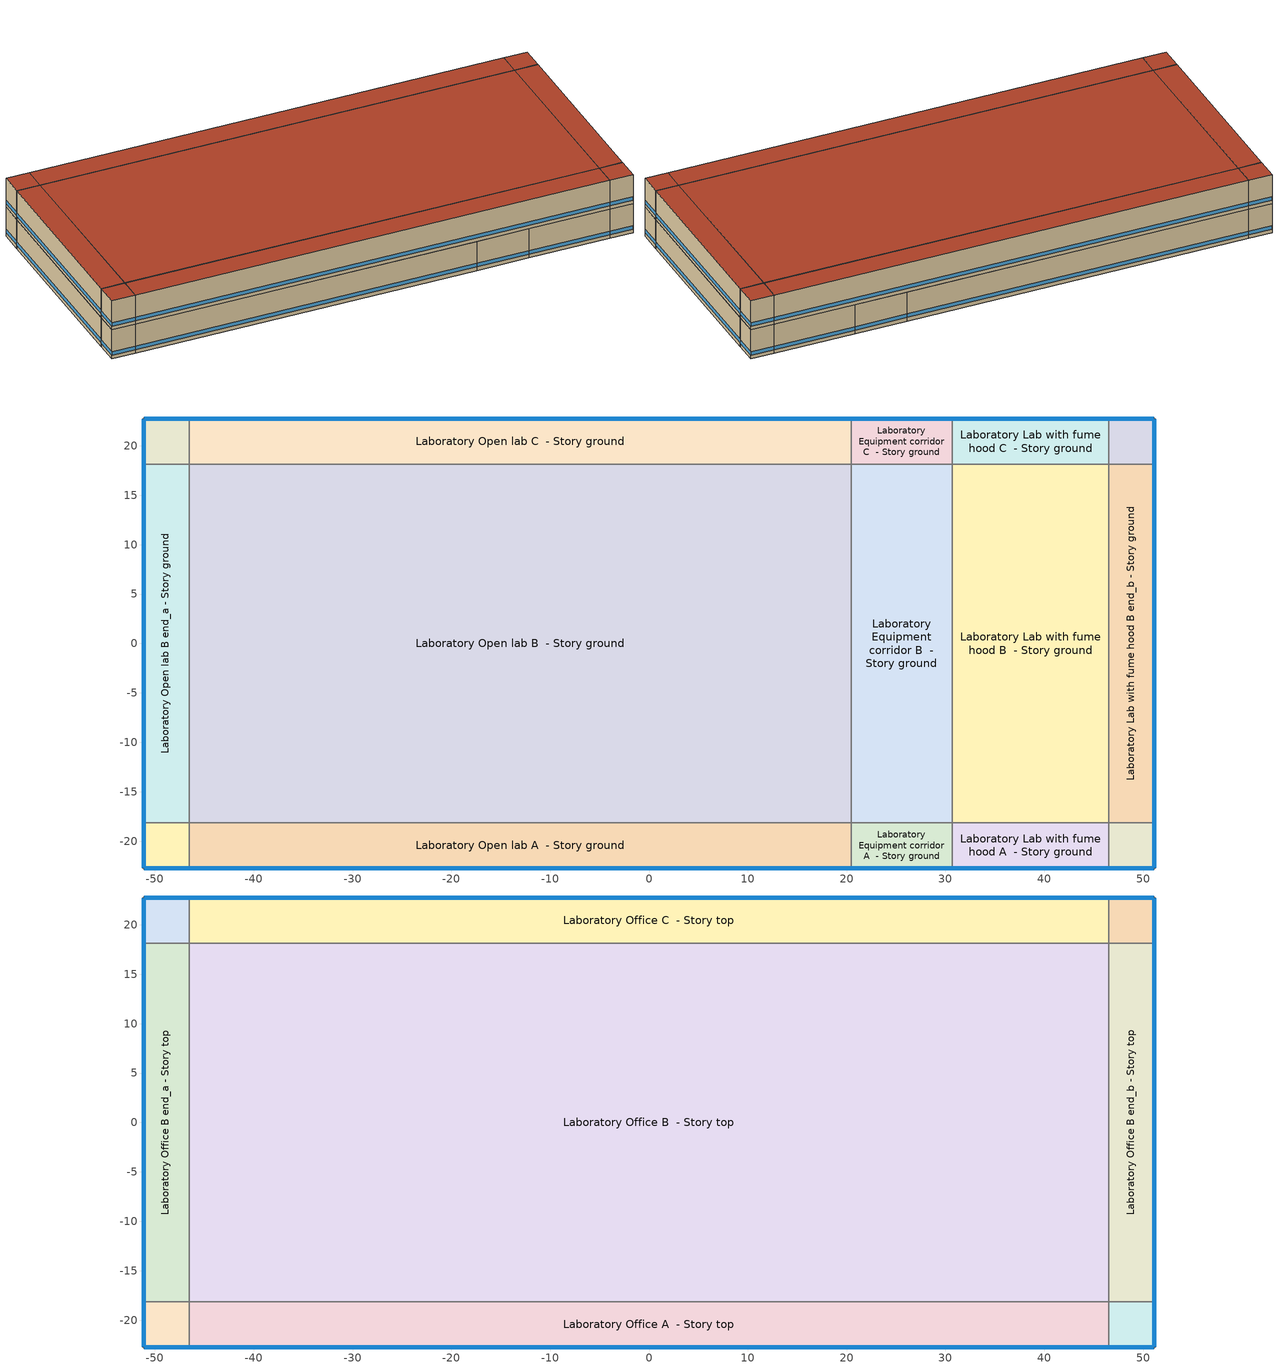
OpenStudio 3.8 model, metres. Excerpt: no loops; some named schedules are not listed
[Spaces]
Laboratory Open lab A end_a - Story ground
 floor ground (Foundation F 0.9W/m*K Perim 9.14m Area 20.9m2): -51.12,-22.72 -51.12,-18.15 -46.54,-18.15 -46.54,-22.72 z0
 wall outside: -51.12,-18.15 -51.12,-22.72 -46.54,-22.72 z0:6.1
 wall to Laboratory Open lab B end_a - Story ground: -46.54,-18.15 -51.12,-18.15 z0:6.1
 wall to Laboratory Open lab A  - Story ground: -46.54,-22.72 -46.54,-18.15 z0:6.1
 window: -51.09,-22.72 -46.57,-22.72 / -51.12,-18.17 -51.12,-22.69 z0.76:1.5
 ceiling adiabatic (Typical Interior Ceiling): -46.54,-22.72 -46.54,-18.15 -51.12,-18.15 -51.12,-22.72 z6.1
Laboratory Open lab B end_a - Story ground
 floor ground (Foundation F 0.9W/m*K Perim 36.29m Area 165.93m2): -51.12,-18.15 -51.12,18.15 -46.54,18.15 -46.54,-18.15 z0
 wall outside: -51.12,18.15 -51.12,-18.15 z0:6.1
 wall to Laboratory Open lab C end_a - Story ground: -46.54,18.15 -51.12,18.15 z0:6.1
 wall to Laboratory Open lab B  - Story ground: -46.54,-18.15 -46.54,18.15 z0:6.1
 window: -51.12,18.12 -51.12,-18.12 z0.76:1.49
 ceiling adiabatic (Typical Interior Ceiling): -46.54,-18.15 -46.54,18.15 -51.12,18.15 -51.12,-18.15 z6.1
Laboratory Open lab C end_a - Story ground
 floor ground (Foundation F 0.9W/m*K Perim 9.14m Area 20.9m2): -51.12,18.15 -51.12,22.72 -46.54,22.72 -46.54,18.15 z0
 wall outside: -46.54,22.72 -51.12,22.72 -51.12,18.15 z0:6.1
 wall to Laboratory Open lab C  - Story ground: -46.54,18.15 -46.54,22.72 z0:6.1
 window: -46.57,22.72 -51.09,22.72 / -51.12,22.69 -51.12,18.17 z0.76:1.5
 ceiling adiabatic (Typical Interior Ceiling): -46.54,18.15 -46.54,22.72 -51.12,22.72 -51.12,18.15 z6.1
Laboratory Open lab A  - Story ground
 floor ground (Foundation F 0.9W/m*K Perim 66.99m Area 306.28m2): -46.54,-22.72 -46.54,-18.15 20.45,-18.15 20.45,-22.72 z0
 wall outside: -46.54,-22.72 20.45,-22.72 z0:6.1
 wall to Laboratory Open lab B  - Story ground: 20.45,-18.15 -46.54,-18.15 z0:6.1
 wall to Laboratory Equipment corridor A  - Story ground: 20.45,-22.72 20.45,-18.15 z0:6.1
 window: -46.52,-22.72 20.42,-22.72 z0.76:1.49
 ceiling adiabatic (Typical Interior Ceiling): 20.45,-22.72 20.45,-18.15 -46.54,-18.15 -46.54,-22.72 z6.1
Laboratory Open lab B  - Story ground
 floor ground (Foundation F 0.9W/m*K Perim 0.0m Area 2431.3m2): -46.54,-18.15 -46.54,18.15 20.45,18.15 20.45,-18.15 z0
 wall to Laboratory Open lab C  - Story ground: 20.45,18.15 -46.54,18.15 z0:6.1
 wall to Laboratory Equipment corridor B  - Story ground: 20.45,-18.15 20.45,18.15 z0:6.1
 ceiling adiabatic (Typical Interior Ceiling): 20.45,-18.15 20.45,18.15 -46.54,18.15 -46.54,-18.15 z6.1
Laboratory Open lab C  - Story ground
 floor ground (Foundation F 0.9W/m*K Perim 66.99m Area 306.28m2): -46.54,18.15 -46.54,22.72 20.45,22.72 20.45,18.15 z0
 wall outside: 20.45,22.72 -46.54,22.72 z0:6.1
 wall to Laboratory Equipment corridor C  - Story ground: 20.45,18.15 20.45,22.72 z0:6.1
 window: 20.42,22.72 -46.52,22.72 z0.76:1.49
 ceiling adiabatic (Typical Interior Ceiling): 20.45,18.15 20.45,22.72 -46.54,22.72 -46.54,18.15 z6.1
Laboratory Equipment corridor A  - Story ground
 floor ground (Foundation F 0.9W/m*K Perim 10.22m Area 46.74m2): 20.45,-22.72 20.45,-18.15 30.67,-18.15 30.67,-22.72 z0
 wall outside: 20.45,-22.72 30.67,-22.72 z0:6.1
 wall to Laboratory Equipment corridor B  - Story ground: 30.67,-18.15 20.45,-18.15 z0:6.1
 wall to Laboratory Lab with fume hood A  - Story ground: 30.67,-22.72 30.67,-18.15 z0:6.1
 window: 20.47,-22.72 30.64,-22.72 z0.76:1.5
 ceiling adiabatic (Typical Interior Ceiling): 30.67,-22.72 30.67,-18.15 20.45,-18.15 20.45,-22.72 z6.1
Laboratory Equipment corridor B  - Story ground
 floor ground (Foundation F 0.9W/m*K Perim 0.0m Area 371.03m2): 20.45,-18.15 20.45,18.15 30.67,18.15 30.67,-18.15 z0
 wall to Laboratory Equipment corridor C  - Story ground: 30.67,18.15 20.45,18.15 z0:6.1
 wall to Laboratory Lab with fume hood B  - Story ground: 30.67,-18.15 30.67,18.15 z0:6.1
 ceiling adiabatic (Typical Interior Ceiling): 30.67,-18.15 30.67,18.15 20.45,18.15 20.45,-18.15 z6.1
Laboratory Equipment corridor C  - Story ground
 floor ground (Foundation F 0.9W/m*K Perim 10.22m Area 46.74m2): 20.45,18.15 20.45,22.72 30.67,22.72 30.67,18.15 z0
 wall outside: 30.67,22.72 20.45,22.72 z0:6.1
 wall to Laboratory Lab with fume hood C  - Story ground: 30.67,18.15 30.67,22.72 z0:6.1
 window: 30.64,22.72 20.47,22.72 z0.76:1.5
 ceiling adiabatic (Typical Interior Ceiling): 30.67,18.15 30.67,22.72 20.45,22.72 20.45,18.15 z6.1
Laboratory Lab with fume hood A  - Story ground
 floor ground (Foundation F 0.9W/m*K Perim 15.87m Area 72.58m2): 30.67,-22.72 30.67,-18.15 46.54,-18.15 46.54,-22.72 z0
 wall outside: 30.67,-22.72 46.54,-22.72 z0:6.1
 wall to Laboratory Lab with fume hood B  - Story ground: 46.54,-18.15 30.67,-18.15 z0:6.1
 wall to Laboratory Lab with fume hood A end_b - Story ground: 46.54,-22.72 46.54,-18.15 z0:6.1
 window: 30.7,-22.72 46.52,-22.72 z0.76:1.5
 ceiling adiabatic (Typical Interior Ceiling): 46.54,-22.72 46.54,-18.15 30.67,-18.15 30.67,-22.72 z6.1
Laboratory Lab with fume hood B  - Story ground
 floor ground (Foundation F 0.9W/m*K Perim 0.0m Area 576.14m2): 30.67,-18.15 30.67,18.15 46.54,18.15 46.54,-18.15 z0
 wall to Laboratory Lab with fume hood C  - Story ground: 46.54,18.15 30.67,18.15 z0:6.1
 wall to Laboratory Lab with fume hood B end_b - Story ground: 46.54,-18.15 46.54,18.15 z0:6.1
 ceiling adiabatic (Typical Interior Ceiling): 46.54,-18.15 46.54,18.15 30.67,18.15 30.67,-18.15 z6.1
Laboratory Lab with fume hood C  - Story ground
 floor ground (Foundation F 0.9W/m*K Perim 15.87m Area 72.58m2): 30.67,18.15 30.67,22.72 46.54,22.72 46.54,18.15 z0
 wall outside: 46.54,22.72 30.67,22.72 z0:6.1
 wall to Laboratory Lab with fume hood C end_b - Story ground: 46.54,18.15 46.54,22.72 z0:6.1
 window: 46.52,22.72 30.7,22.72 z0.76:1.5
 ceiling adiabatic (Typical Interior Ceiling): 46.54,18.15 46.54,22.72 30.67,22.72 30.67,18.15 z6.1
Laboratory Lab with fume hood A end_b - Story ground
 floor ground (Foundation F 0.9W/m*K Perim 9.14m Area 20.9m2): 46.54,-22.72 46.54,-18.15 51.12,-18.15 51.12,-22.72 z0
 wall outside: 46.54,-22.72 51.12,-22.72 51.12,-18.15 z0:6.1
 wall to Laboratory Lab with fume hood B end_b - Story ground: 51.12,-18.15 46.54,-18.15 z0:6.1
 window: 51.12,-22.69 51.12,-18.17 / 46.57,-22.72 51.09,-22.72 z0.76:1.5
 ceiling adiabatic (Typical Interior Ceiling): 51.12,-22.72 51.12,-18.15 46.54,-18.15 46.54,-22.72 z6.1
Laboratory Lab with fume hood B end_b - Story ground
 floor ground (Foundation F 0.9W/m*K Perim 36.29m Area 165.93m2): 46.54,-18.15 46.54,18.15 51.12,18.15 51.12,-18.15 z0
 wall outside: 51.12,-18.15 51.12,18.15 z0:6.1
 wall to Laboratory Lab with fume hood C end_b - Story ground: 51.12,18.15 46.54,18.15 z0:6.1
 window: 51.12,-18.12 51.12,18.12 z0.76:1.49
 ceiling adiabatic (Typical Interior Ceiling): 51.12,-18.15 51.12,18.15 46.54,18.15 46.54,-18.15 z6.1
Laboratory Lab with fume hood C end_b - Story ground
 floor ground (Foundation F 0.9W/m*K Perim 9.14m Area 20.9m2): 46.54,18.15 46.54,22.72 51.12,22.72 51.12,18.15 z0
 wall outside: 51.12,18.15 51.12,22.72 46.54,22.72 z0:6.1
 window: 51.09,22.72 46.57,22.72 / 51.12,18.17 51.12,22.69 z0.76:1.5
 ceiling adiabatic (Typical Interior Ceiling): 51.12,18.15 51.12,22.72 46.54,22.72 46.54,18.15 z6.1
Laboratory Office A end_a - Story top
 floor adiabatic (Typical Interior Floor): -51.12,-22.72 -51.12,-18.15 -46.54,-18.15 -46.54,-22.72 z6.1
 wall outside: -51.12,-18.15 -51.12,-22.72 -46.54,-22.72 z6.1:12.19
 wall to Laboratory Office B end_a - Story top: -46.54,-18.15 -51.12,-18.15 z6.1:12.19
 wall to Laboratory Office A  - Story top: -46.54,-22.72 -46.54,-18.15 z6.1:12.19
 window: -51.09,-22.72 -46.57,-22.72 / -51.12,-18.17 -51.12,-22.69 z6.86:7.6
 roof outside: -46.54,-22.72 -46.54,-18.15 -51.12,-18.15 -51.12,-22.72 z12.19
Laboratory Office B end_a - Story top
 floor adiabatic (Typical Interior Floor): -51.12,-18.15 -51.12,18.15 -46.54,18.15 -46.54,-18.15 z6.1
 wall outside: -51.12,18.15 -51.12,-18.15 z6.1:12.19
 wall to Laboratory Office C end_a - Story top: -46.54,18.15 -51.12,18.15 z6.1:12.19
 wall to Laboratory Office B  - Story top: -46.54,-18.15 -46.54,18.15 z6.1:12.19
 window: -51.12,18.12 -51.12,-18.12 z6.86:7.59
 roof outside: -46.54,-18.15 -46.54,18.15 -51.12,18.15 -51.12,-18.15 z12.19
Laboratory Office C end_a - Story top
 floor adiabatic (Typical Interior Floor): -51.12,18.15 -51.12,22.72 -46.54,22.72 -46.54,18.15 z6.1
 wall outside: -46.54,22.72 -51.12,22.72 -51.12,18.15 z6.1:12.19
 wall to Laboratory Office C  - Story top: -46.54,18.15 -46.54,22.72 z6.1:12.19
 window: -51.12,22.69 -51.12,18.17 / -46.57,22.72 -51.09,22.72 z6.86:7.6
 roof outside: -46.54,18.15 -46.54,22.72 -51.12,22.72 -51.12,18.15 z12.19
Laboratory Office A  - Story top
 floor adiabatic (Typical Interior Floor): -46.54,-22.72 -46.54,-18.15 46.54,-18.15 46.54,-22.72 z6.1
 wall outside: -46.54,-22.72 46.54,-22.72 z6.1:12.19
 wall to Laboratory Office B  - Story top: 46.54,-18.15 -46.54,-18.15 z6.1:12.19
 wall to Laboratory Office A end_b - Story top: 46.54,-22.72 46.54,-18.15 z6.1:12.19
 window: -46.52,-22.72 46.52,-22.72 z6.86:7.59
 roof outside: 46.54,-22.72 46.54,-18.15 -46.54,-18.15 -46.54,-22.72 z12.19
Laboratory Office B  - Story top
 floor adiabatic (Typical Interior Floor): -46.54,-18.15 -46.54,18.15 46.54,18.15 46.54,-18.15 z6.1
 wall to Laboratory Office C  - Story top: 46.54,18.15 -46.54,18.15 z6.1:12.19
 wall to Laboratory Office B end_b - Story top: 46.54,-18.15 46.54,18.15 z6.1:12.19
 roof outside: 46.54,-18.15 46.54,18.15 -46.54,18.15 -46.54,-18.15 z12.19
Laboratory Office C  - Story top
 floor adiabatic (Typical Interior Floor): -46.54,18.15 -46.54,22.72 46.54,22.72 46.54,18.15 z6.1
 wall outside: 46.54,22.72 -46.54,22.72 z6.1:12.19
 wall to Laboratory Office C end_b - Story top: 46.54,18.15 46.54,22.72 z6.1:12.19
 window: 46.52,22.72 -46.52,22.72 z6.86:7.59
 roof outside: 46.54,18.15 46.54,22.72 -46.54,22.72 -46.54,18.15 z12.19
Laboratory Office A end_b - Story top
 floor adiabatic (Typical Interior Floor): 46.54,-22.72 46.54,-18.15 51.12,-18.15 51.12,-22.72 z6.1
 wall outside: 46.54,-22.72 51.12,-22.72 51.12,-18.15 z6.1:12.19
 wall to Laboratory Office B end_b - Story top: 51.12,-18.15 46.54,-18.15 z6.1:12.19
 window: 51.12,-22.69 51.12,-18.17 / 46.57,-22.72 51.09,-22.72 z6.86:7.6
 roof outside: 51.12,-22.72 51.12,-18.15 46.54,-18.15 46.54,-22.72 z12.19
Laboratory Office B end_b - Story top
 floor adiabatic (Typical Interior Floor): 46.54,-18.15 46.54,18.15 51.12,18.15 51.12,-18.15 z6.1
 wall outside: 51.12,-18.15 51.12,18.15 z6.1:12.19
 wall to Laboratory Office C end_b - Story top: 51.12,18.15 46.54,18.15 z6.1:12.19
 window: 51.12,-18.12 51.12,18.12 z6.86:7.59
 roof outside: 51.12,-18.15 51.12,18.15 46.54,18.15 46.54,-18.15 z12.19
Laboratory Office C end_b - Story top
 floor adiabatic (Typical Interior Floor): 46.54,18.15 46.54,22.72 51.12,22.72 51.12,18.15 z6.1
 wall outside: 51.12,18.15 51.12,22.72 46.54,22.72 z6.1:12.19
 window: 51.12,18.17 51.12,22.69 / 51.09,22.72 46.57,22.72 z6.86:7.6
 roof outside: 51.12,18.15 51.12,22.72 46.54,22.72 46.54,18.15 z12.19
[Site]
Denver Centennial  Golden   Nr_CO_USA: Latitude {deg}=39.74; Longitude {deg}=-105.18; Time Zone {hr}=-7; Elevation {m}=1829; Terrain=City
[ClimateZones]
Climate Zone Institution Name 1=ASHRAE; Climate Zone Document Name 1=ANSI/ASHRAE Standard 169; Climate Zone Document Year 1=2006; Climate Zone Value 1=5B
[Site:WaterMainsTemperature]
Calculation Method=Correlation; Annual Average Outdoor Air Temperature {C}=10.8; Maximum Difference In Monthly Average Outdoor Air Temperatures {deltaC}=23.2
[SizingPeriod:DesignDay] Barometric Pressure {Pa}=83011; Rain Indicator=No; Snow Indicator=No; Day of Month=21; Daylight Saving Time Indicator=No; Humidity Condition Type=Wetbulb; Dry-Bulb Temperature Range Modifier Type=DefaultMultipliers
Name | Maximum Dry-Bulb Temperature {C} | Daily Dry-Bulb Temperature Range {deltaC} | Wind Speed {m/s} | Wind Direction {deg} | Month | Day Type | Wetbulb or DewPoint at Maximum Dry-Bulb {C} | Solar Model Indicator | ASHRAE Clear Sky Optical Depth for Beam Irradiance | ASHRAE Clear Sky Optical Depth for Diffuse Irradiance | Sky Clearness
Denver Intl Ap Ann Clg .4% Condns DB=>MWB 1 | 34.6 | 15.2 | 4.2 | 80 | 7 | SummerDesignDay | 15.7 | ASHRAETau | 0.424 | 2.012
Denver Intl Ap Ann Clg .4% Condns WB=>MDB 1 | 27.3 | 15.2 | 4.2 | 80 | 7 | SummerDesignDay | 18.3 | ASHRAETau | 0.424 | 2.012
Denver Intl Ap Ann Htg 99.6% Condns DB 1 | -17.4 | 0 | 3.3 | 160 | 12 | WinterDesignDay | -17.4 | ASHRAEClearSky |  |  | 0
[Building]
Building 1: Default Construction Set=ComStock 90.1-2016 - Laboratory - ASHRAE 169-2013-5B; Standards Building Type=Laboratory
[Site:GroundTemperature:FCfactorMethod]
January Ground Temperature {C}=10; February Ground Temperature {C}=2.9; March Ground Temperature {C}=1.4; April Ground Temperature {C}=0.8; May Ground Temperature {C}=-0.1; June Ground Temperature {C}=6.1; July Ground Temperature {C}=5.8; August Ground Temperature {C}=15.5; September Ground Temperature {C}=23.1; October Ground Temperature {C}=22.3; November Ground Temperature {C}=22.6; December Ground Temperature {C}=19.2
[Construction:FfactorGroundFloor] F-Factor {W/m-K}=0.899982
Name | Area {m2} | PerimeterExposed {m}
Foundation F 0.9W/m*K Perim 9.14m Area 20.9m2 | 20.9032 | 9.144
Foundation F 0.9W/m*K Perim 0.0m Area 371.03m2 | 371.033 | 0
Foundation F 0.9W/m*K Perim 36.29m Area 165.93m2 | 165.931 | 36.2929
Foundation F 0.9W/m*K Perim 15.87m Area 72.58m2 | 72.5787 | 15.8746
Foundation F 0.9W/m*K Perim 66.99m Area 306.28m2 | 306.283 | 66.9911
Foundation F 0.9W/m*K Perim 10.22m Area 46.74m2 | 46.7409 | 10.2233
Foundation F 0.9W/m*K Perim 0.0m Area 2431.3m2 | 2431.3 | 0
Foundation F 0.9W/m*K Perim 0.0m Area 576.14m2 | 576.135 | 0
[DefaultConstructionSet]
ComStock 90.1-2016 - Laboratory - ASHRAE 169-2013-5B: Default Exterior Surface Constructions=Default Surface Constructions 1; Default Interior Surface Constructions=Default Surface Constructions 2; Default Ground Contact Surface Constructions=Default Surface Constructions 3; Default Exterior SubSurface Constructions=Default Sub Surface Constructions 1; Default Interior SubSurface Constructions=Default Sub Surface Constructions 2; Interior Partition Construction=Typical Interior Partition
[DefaultSurfaceConstructions]
Name | Floor Construction | Wall Construction | Roof Ceiling Construction
Default Surface Constructions 1 | Typical Insulated Exterior Mass Floor R-17.54 | Typical Insulated Steel Framed Exterior Wall R-18.18 | Typical IEAD Roof R-31.25
Default Surface Constructions 2 | Typical Interior Floor | Typical Interior Wall | Typical Interior Ceiling
Default Surface Constructions 3 | Typical Insulated Carpeted 8in Slab Floor | Typical Insulated Basement Mass Wall
[Construction]
Typical Insulated Exterior Mass Floor R-17.54: Typical Insulation R-14.97, 4 in. Normalweight Concrete Floor, Typical Carpet Pad
Typical Insulated Steel Framed Exterior Wall R-18.18: 25mm Stucco, 5/8 in. Gypsum Board, Typical Insulation R-16.0, 5/8 in. Gypsum Board
Typical IEAD Roof R-31.25: Roof Membrane, Typical Insulation R-30.13, Metal Roof Surface
Typical Interior Floor: 100mm Normalweight concrete floor, CP02 CARPET PAD
Typical Interior Wall: G01 13mm gypsum board, G01 13mm gypsum board
Typical Interior Ceiling: CP02 CARPET PAD, 100mm Normalweight concrete floor
Typical Insulated Carpeted 8in Slab Floor: 8 in. Normalweight Concrete Floor, Typical Carpet Pad
Typical Insulated Basement Mass Wall: 8 in. Concrete Block Basement Wall
Simple Glazing U 0.68 SHGC 0.38: Simple Glazing U 0.68 SHGC 0.38
Typical Insulated Metal Door R-2.7: F08 Metal surface, Typical Insulation R-1.85
U 0.44 SHGC 0.26 Dbl Ref-B-H Clr 6mm/13mm Air: REF B CLEAR HI 6MM, AIR 13MM, CLEAR 6MM
Typical Overhead Door R-3.23: Typical Insulation R-2.38
U 0.5 SHGC 0.4 Simple Glazing Skylight: Simple Glazing U 0.5 SHGC 0.4
Typical Interior Window: Clear 3mm
Typical Interior Door; Typical Interior Partition: G05 25mm wood
InteriorFurnishings: Std Wood 6inch
[Material:NoMass] Roughness=Smooth; Thermal Absorptance=0.9; Solar Absorptance=0.7
Name | Thermal Resistance {m2-K/W} | Visible Absorptance
Typical Insulation R-14.97 | 2.63723 | 0.7
Typical Carpet Pad; CP02 CARPET PAD | 0.21648 | 0.8
Typical Insulation R-16.0 | 2.81828 | 0.7
Typical Insulation R-30.13 | 5.30668 | 0.7
Typical Insulation R-1.85 | 0.326262 | 0.7
Typical Insulation R-2.38 | 0.418404 | 0.7
[Material] Thermal Absorptance=0.9
Name | Roughness | Thickness {m} | Conductivity {W/m-K} | Density {kg/m3} | Specific Heat {J/kg-K} | Solar Absorptance | Visible Absorptance
4 in. Normalweight Concrete Floor | MediumRough | 0.1016 | 2.31 | 2322 | 832 | 0.7 | 0.7
25mm Stucco | Smooth | 0.0254 | 0.72 | 1856 | 840 | 0.7 | 0.7
5/8 in. Gypsum Board | MediumSmooth | 0.0159 | 0.16 | 800 | 1090 | 0.7 | 0.7
Roof Membrane | VeryRough | 0.0095 | 0.16 | 1121.29 | 1460 | 0.7 | 0.7
Metal Roof Surface; F08 Metal surface | Smooth | 0.0008 | 45.28 | 7824 | 500 | 0.7 | 0.7
100mm Normalweight concrete floor | MediumRough | 0.1016 | 2.31045 | 2322 | 832.557 | 0.7 | 0.7
G01 13mm gypsum board | Smooth | 0.0127 | 0.160031 | 800.001 | 1090.73 | 0.7 | 0.5
8 in. Normalweight Concrete Floor | MediumRough | 0.2032 | 2.31 | 2322 | 832 | 0.7 | 0.7
8 in. Concrete Block Basement Wall | MediumRough | 0.2032 | 1.326 | 1842 | 912 | 0.7 | 0.7
G05 25mm wood | MediumSmooth | 0.0254 | 0.15 | 608 | 1630 | 0.5 | 0.5
Std Wood 6inch | MediumSmooth | 0.15 | 0.12 | 540 | 1210 | 0.7 | 0.7
[DefaultSubSurfaceConstructions]
Name | Fixed Window Construction | Operable Window Construction | Door Construction | Glass Door Construction | Overhead Door Construction | Skylight Construction | Tubular Daylight Dome Construction | Tubular Daylight Diffuser Construction
Default Sub Surface Constructions 1 | Simple Glazing U 0.68 SHGC 0.38 | Simple Glazing U 0.68 SHGC 0.38 | Typical Insulated Metal Door R-2.7 | U 0.44 SHGC 0.26 Dbl Ref-B-H Clr 6mm/13mm Air | Typical Overhead Door R-3.23 | U 0.5 SHGC 0.4 Simple Glazing Skylight | Typical Interior Window | Typical Interior Window
Default Sub Surface Constructions 2 | Typical Interior Window | Typical Interior Window | Typical Interior Door
[WindowMaterial:SimpleGlazingSystem] Visible Transmittance=0.81
Name | U-Factor {W/m2-K} | Solar Heat Gain Coefficient
Simple Glazing U 0.68 SHGC 0.38 | 3.86122 | 0.38
Simple Glazing U 0.5 SHGC 0.4 | 2.83913 | 0.4
[WindowMaterial:Glazing] Optical Data Type=SpectralAverage; Infrared Transmittance at Normal Incidence=0; Front Side Infrared Hemispherical Emissivity=0.84; Conductivity {W/m-K}=0.9; Dirt Correction Factor for Solar and Visible Transmittance=1; Solar Diffusing=No
Name | Thickness {m} | Solar Transmittance at Normal Incidence | Front Side Solar Reflectance at Normal Incidence | Back Side Solar Reflectance at Normal Incidence | Visible Transmittance at Normal Incidence | Front Side Visible Reflectance at Normal Incidence | Back Side Visible Reflectance at Normal Incidence | Back Side Infrared Hemispherical Emissivity
REF B CLEAR HI 6MM | 0.006 | 0.24 | 0.16 | 0.32 | 0.3 | 0.16 | 0.29 | 0.6
CLEAR 6MM | 0.006 | 0.775 | 0.071 | 0.071 | 0.881 | 0.08 | 0.08 | 0.84
Clear 3mm | 0.003 | 0.837 | 0.075 | 0.075 | 0.898 | 0.081 | 0.081 | 0.84
[WindowMaterial:Gas]
AIR 13MM: Gas Type=Air; Thickness {m}=0.0127
[SpaceType] Standards Building Type=Laboratory
Name | Default Schedule Set | Design Specification Outdoor Air Object | Standards Space Type
Laboratory Equipment corridor - ComStock 90.1-2016 | Laboratory Equipment corridor Schedule Set | Laboratory Equipment corridor Ventilation | Equipment corridor
Laboratory Lab with fume hood - ComStock 90.1-2016 | Laboratory Lab with fume hood Schedule Set | Laboratory Lab with fume hood Ventilation | Lab with fume hood
Laboratory Open lab - ComStock 90.1-2016 | Laboratory Open lab Schedule Set | Laboratory Open lab Ventilation | Open lab
Laboratory Office - ComStock 90.1-2016 | Laboratory Office Schedule Set | Laboratory Office Ventilation | Office
[BuildingStory] Nominal Floor to Floor Height {m}=6.096
Name | Nominal Z Coordinate {m}
Story ground | 0
Story top | 6.096
[Space]
Name | Space Type | Building Story | Thermal Zone
Laboratory Open lab A end_a - Story ground | Laboratory Open lab - ComStock 90.1-2016 | Story ground | Zone Laboratory Open lab A end_a - Story ground
Laboratory Open lab B end_a - Story ground | Laboratory Open lab - ComStock 90.1-2016 | Story ground | Zone Laboratory Open lab B end_a - Story ground
Laboratory Open lab C end_a - Story ground | Laboratory Open lab - ComStock 90.1-2016 | Story ground | Zone Laboratory Open lab C end_a - Story ground
Laboratory Open lab A  - Story ground | Laboratory Open lab - ComStock 90.1-2016 | Story ground | Zone Laboratory Open lab A  - Story ground
Laboratory Open lab B  - Story ground | Laboratory Open lab - ComStock 90.1-2016 | Story ground | Zone Laboratory Open lab B  - Story ground
Laboratory Open lab C  - Story ground | Laboratory Open lab - ComStock 90.1-2016 | Story ground | Zone Laboratory Open lab C  - Story ground
Laboratory Equipment corridor A  - Story ground | Laboratory Equipment corridor - ComStock 90.1-2016 | Story ground | Zone Laboratory Equipment corridor A  - Story ground
Laboratory Equipment corridor B  - Story ground | Laboratory Equipment corridor - ComStock 90.1-2016 | Story ground | Zone Laboratory Equipment corridor B  - Story ground
Laboratory Equipment corridor C  - Story ground | Laboratory Equipment corridor - ComStock 90.1-2016 | Story ground | Zone Laboratory Equipment corridor C  - Story ground
Laboratory Lab with fume hood A  - Story ground | Laboratory Lab with fume hood - ComStock 90.1-2016 | Story ground | Zone Laboratory Lab with fume hood A  - Story ground
Laboratory Lab with fume hood B  - Story ground | Laboratory Lab with fume hood - ComStock 90.1-2016 | Story ground | Zone Laboratory Lab with fume hood B  - Story ground
Laboratory Lab with fume hood C  - Story ground | Laboratory Lab with fume hood - ComStock 90.1-2016 | Story ground | Zone Laboratory Lab with fume hood C  - Story ground
Laboratory Lab with fume hood A end_b - Story ground | Laboratory Lab with fume hood - ComStock 90.1-2016 | Story ground | Zone Laboratory Lab with fume hood A end_b - Story ground
Laboratory Lab with fume hood B end_b - Story ground | Laboratory Lab with fume hood - ComStock 90.1-2016 | Story ground | Zone Laboratory Lab with fume hood B end_b - Story ground
Laboratory Lab with fume hood C end_b - Story ground | Laboratory Lab with fume hood - ComStock 90.1-2016 | Story ground | Zone Laboratory Lab with fume hood C end_b - Story ground
Laboratory Office A end_a - Story top | Laboratory Office - ComStock 90.1-2016 | Story top | Zone Laboratory Office A end_a - Story top
Laboratory Office B end_a - Story top | Laboratory Office - ComStock 90.1-2016 | Story top | Zone Laboratory Office B end_a - Story top
Laboratory Office C end_a - Story top | Laboratory Office - ComStock 90.1-2016 | Story top | Zone Laboratory Office C end_a - Story top
Laboratory Office A  - Story top | Laboratory Office - ComStock 90.1-2016 | Story top | Zone Laboratory Office A  - Story top
Laboratory Office B  - Story top | Laboratory Office - ComStock 90.1-2016 | Story top | Zone Laboratory Office B  - Story top
Laboratory Office C  - Story top | Laboratory Office - ComStock 90.1-2016 | Story top | Zone Laboratory Office C  - Story top
Laboratory Office A end_b - Story top | Laboratory Office - ComStock 90.1-2016 | Story top | Zone Laboratory Office A end_b - Story top
Laboratory Office B end_b - Story top | Laboratory Office - ComStock 90.1-2016 | Story top | Zone Laboratory Office B end_b - Story top
Laboratory Office C end_b - Story top | Laboratory Office - ComStock 90.1-2016 | Story top | Zone Laboratory Office C end_b - Story top
[ThermalZone] Multiplier=1; Use Ideal Air Loads=No
Name | Thermostat
Zone Laboratory Open lab A end_a - Story ground | Laboratory Open lab - ComStock 90.1-2016 Thermostat 1
Zone Laboratory Open lab B end_a - Story ground | Laboratory Open lab - ComStock 90.1-2016 Thermostat 3
Zone Laboratory Open lab C end_a - Story ground | Laboratory Open lab - ComStock 90.1-2016 Thermostat 5
Zone Laboratory Open lab A  - Story ground | Laboratory Open lab - ComStock 90.1-2016 Thermostat
Zone Laboratory Open lab B  - Story ground | Laboratory Open lab - ComStock 90.1-2016 Thermostat 2
Zone Laboratory Open lab C  - Story ground | Laboratory Open lab - ComStock 90.1-2016 Thermostat 4
Zone Laboratory Equipment corridor A  - Story ground | Laboratory Equipment corridor - ComStock 90.1-2016 Thermostat
Zone Laboratory Equipment corridor B  - Story ground | Laboratory Equipment corridor - ComStock 90.1-2016 Thermostat 1
Zone Laboratory Equipment corridor C  - Story ground | Laboratory Equipment corridor - ComStock 90.1-2016 Thermostat 2
Zone Laboratory Lab with fume hood A  - Story ground | Laboratory Lab with fume hood - ComStock 90.1-2016 Thermostat
Zone Laboratory Lab with fume hood B  - Story ground | Laboratory Lab with fume hood - ComStock 90.1-2016 Thermostat 2
Zone Laboratory Lab with fume hood C  - Story ground | Laboratory Lab with fume hood - ComStock 90.1-2016 Thermostat 4
Zone Laboratory Lab with fume hood A end_b - Story ground | Laboratory Lab with fume hood - ComStock 90.1-2016 Thermostat 1
Zone Laboratory Lab with fume hood B end_b - Story ground | Laboratory Lab with fume hood - ComStock 90.1-2016 Thermostat 3
Zone Laboratory Lab with fume hood C end_b - Story ground | Laboratory Lab with fume hood - ComStock 90.1-2016 Thermostat 5
Zone Laboratory Office A end_a - Story top | Laboratory Office - ComStock 90.1-2016 Thermostat 1
Zone Laboratory Office B end_a - Story top | Laboratory Office - ComStock 90.1-2016 Thermostat 4
Zone Laboratory Office C end_a - Story top | Laboratory Office - ComStock 90.1-2016 Thermostat 7
Zone Laboratory Office A  - Story top | Laboratory Office - ComStock 90.1-2016 Thermostat
Zone Laboratory Office B  - Story top | Laboratory Office - ComStock 90.1-2016 Thermostat 3
Zone Laboratory Office C  - Story top | Laboratory Office - ComStock 90.1-2016 Thermostat 6
Zone Laboratory Office A end_b - Story top | Laboratory Office - ComStock 90.1-2016 Thermostat 2
Zone Laboratory Office B end_b - Story top | Laboratory Office - ComStock 90.1-2016 Thermostat 5
Zone Laboratory Office C end_b - Story top | Laboratory Office - ComStock 90.1-2016 Thermostat 8
[Lights:Definition] Design Level Calculation Method=Watts/Area; Fraction Radiant=0.38; Fraction Visible=0.2; Return Air Fraction=0
Name | Watts per Space Floor Area {W/m2}
Laboratory Equipment corridor Lights Definition | 7.10418
Laboratory Lab with fume hood Lights Definition; Laboratory Open lab Lights Definition | 15.6077
Laboratory Office Lights Definition | 8.71877
[Lights] Fraction Replaceable=1
Name | Lights Definition | Space or SpaceType
Laboratory Equipment corridor Lights | Laboratory Equipment corridor Lights Definition | Laboratory Equipment corridor - ComStock 90.1-2016
Laboratory Lab with fume hood Lights | Laboratory Lab with fume hood Lights Definition | Laboratory Lab with fume hood - ComStock 90.1-2016
Laboratory Office Lights | Laboratory Office Lights Definition | Laboratory Office - ComStock 90.1-2016
Laboratory Open lab Lights | Laboratory Open lab Lights Definition | Laboratory Open lab - ComStock 90.1-2016
[ElectricEquipment:Definition]
Name | Design Level Calculation Method | Watts per Space Floor Area {W/m2} | Fraction Latent | Fraction Radiant | Fraction Lost | Design Level {W}
Laboratory Equipment corridor Elec Equip Definition | Watts/Area | 161.459 | 0 | 0.5 | 0
Laboratory Lab with fume hood Elec Equip Definition; Laboratory Open lab Elec Equip Definition | Watts/Area | 43.0556 | 0 | 0.5 | 0
Laboratory Office Elec Equip Definition | Watts/Area | 10.3334 | 0 | 0.5 | 0
Elevator Lift Motor | EquipmentLevel |  | 0 | 0 | 1 | 16055
Elevator Fan | EquipmentLevel |  |  | 0.5 |  | 30.9576
Elevator Lights | EquipmentLevel |  |  | 0.5 |  | 32.3486
[ElectricEquipment]
Name | Electric Equipment Definition | Space or SpaceType | Schedule | Multiplier
Laboratory Equipment corridor Elec Equip | Laboratory Equipment corridor Elec Equip Definition | Laboratory Equipment corridor - ComStock 90.1-2016
Laboratory Lab with fume hood Elec Equip | Laboratory Lab with fume hood Elec Equip Definition | Laboratory Lab with fume hood - ComStock 90.1-2016
Laboratory Office Elec Equip | Laboratory Office Elec Equip Definition | Laboratory Office - ComStock 90.1-2016
Laboratory Open lab Elec Equip | Laboratory Open lab Elec Equip Definition | Laboratory Open lab - ComStock 90.1-2016
3 Elevator Lift Motors | Elevator Lift Motor | Laboratory Open lab B  - Story ground | Elevator Schedule 1 | 3
3 Elevator Fans | Elevator Fan | Laboratory Open lab B  - Story ground | Elevator Schedule 3 | 3
3 Elevator Lights | Elevator Lights | Laboratory Open lab B  - Story ground | Elevator Schedule 2 | 3
[DesignSpecification:OutdoorAir] Outdoor Air Method=Sum
Name | Outdoor Air Flow per Person {m3/s-person} | Outdoor Air Flow per Floor Area {m3/s-m2} | Outdoor Air Flow Air Changes per Hour {1/hr}
Laboratory Equipment corridor Ventilation; Laboratory Open lab Ventilation | 0.00471947 | 0.00508 | 6
Laboratory Lab with fume hood Ventilation | 0.00471947 | 0.0009144 | 15
Laboratory Office Ventilation | 0.00235974 | 0.0003048
[DefaultScheduleSet]
Name | Number of People Schedule | People Activity Level Schedule | Lighting Schedule | Electric Equipment Schedule | Infiltration Schedule
Laboratory Equipment corridor Schedule Set | Lab_OCC_SCH | Lab_OCC_Activity | Lab_LIGHT_CORRIDOR_SCH | Lab_EQUIP_SCH | Lab_INFIL_SCH_PNNL
Laboratory Lab with fume hood Schedule Set; Laboratory Open lab Schedule Set | Lab_OCC_SCH | Lab_OCC_Activity | Lab_LIGHT_SCH | Lab_EQUIP_SCH | Lab_INFIL_SCH_PNNL
Laboratory Office Schedule Set | OfficeMedium BLDG_OCC_SCH | OfficeMedium ACTIVITY_SCH | OfficeMedium BLDG_LIGHT_SCH_2004 | OfficeMedium BLDG_EQUIP_SCH_2004 | OfficeMedium INFIL_SCH_PNNL
[People:Definition] Number of People Calculation Method=People/Area; Fraction Radiant=0.3
Name | People per Space Floor Area {person/m2}
Laboratory Lab with fume hood People Definition; Laboratory Open lab People Definition | 0.0538196
Laboratory Office People Definition | 0.0565105
[People] Work Efficiency Schedule=Work Efficiency Schedule; Clothing Insulation Schedule=Clothing Schedule; Air Velocity Schedule=Air Velocity Schedule; Multiplier=1
Name | People Definition | Space or SpaceType
Laboratory Lab with fume hood People | Laboratory Lab with fume hood People Definition | Laboratory Lab with fume hood - ComStock 90.1-2016
Laboratory Office People | Laboratory Office People Definition | Laboratory Office - ComStock 90.1-2016
Laboratory Open lab People | Laboratory Open lab People Definition | Laboratory Open lab - ComStock 90.1-2016
[SpaceInfiltration:DesignFlowRate] Schedule=Always On Discrete; Design Flow Rate Calculation Method=Flow/ExteriorArea; Constant Term Coefficient=0; Temperature Term Coefficient=0; Velocity Term Coefficient=0.224; Velocity Squared Term Coefficient=0
Name | Space or SpaceType | Flow per Exterior Surface Area {m3/s-m2}
Laboratory Equipment corridor A  - Story ground Infiltration | Laboratory Equipment corridor A  - Story ground | 0.000569573
Laboratory Equipment corridor C  - Story ground Infiltration | Laboratory Equipment corridor C  - Story ground | 0.000569573
Laboratory Lab with fume hood A  - Story ground Infiltration | Laboratory Lab with fume hood A  - Story ground | 0.000569573
Laboratory Lab with fume hood A end_b - Story ground Infiltration | Laboratory Lab with fume hood A end_b - Story ground | 0.000569573
Laboratory Lab with fume hood B end_b - Story ground Infiltration | Laboratory Lab with fume hood B end_b - Story ground | 0.000569573
Laboratory Lab with fume hood C  - Story ground Infiltration | Laboratory Lab with fume hood C  - Story ground | 0.000569573
Laboratory Lab with fume hood C end_b - Story ground Infiltration | Laboratory Lab with fume hood C end_b - Story ground | 0.000569573
Laboratory Office A  - Story top Infiltration | Laboratory Office A  - Story top | 0.000325471
Laboratory Office A end_a - Story top Infiltration | Laboratory Office A end_a - Story top | 0.000414235
Laboratory Office A end_b - Story top Infiltration | Laboratory Office A end_b - Story top | 0.000414235
Laboratory Office B end_a - Story top Infiltration | Laboratory Office B end_a - Story top | 0.000325471
Laboratory Office B end_b - Story top Infiltration | Laboratory Office B end_b - Story top | 0.000325471
Laboratory Office C  - Story top Infiltration | Laboratory Office C  - Story top | 0.000325471
Laboratory Office C end_a - Story top Infiltration | Laboratory Office C end_a - Story top | 0.000414235
Laboratory Office C end_b - Story top Infiltration | Laboratory Office C end_b - Story top | 0.000414235
Laboratory Open lab A  - Story ground Infiltration | Laboratory Open lab A  - Story ground | 0.000569573
Laboratory Open lab A end_a - Story ground Infiltration | Laboratory Open lab A end_a - Story ground | 0.000569573
Laboratory Open lab B end_a - Story ground Infiltration | Laboratory Open lab B end_a - Story ground | 0.000569573
Laboratory Open lab C  - Story ground Infiltration | Laboratory Open lab C  - Story ground | 0.000569573
Laboratory Open lab C end_a - Story ground Infiltration | Laboratory Open lab C end_a - Story ground | 0.000569573
[Exterior:Lights:Definition]
Name | Design Level {W}
Parking Areas and Drives Def (W/ft^2) | 0.06
Building Facades Def (W/ft^2) | 0.1
Main Entries Def (W/ft); Other Doors Def (W/ft) | 20
[Exterior:Lights] Control Option=AstronomicalClock
Name | Exterior Lights Definition | Schedule | Multiplier
Parking Areas and Drives | Parking Areas and Drives Def (W/ft^2) | Schedule Ruleset 2 | 40500
Building Facades | Building Facades Def (W/ft^2) | Schedule Ruleset 1 | 19379.3
Main Entries | Main Entries Def (W/ft) | Schedule Ruleset 2 | 80
Other Doors | Other Doors Def (W/ft) | Schedule Ruleset 2 | 49
[ThermostatSetpoint:DualSetpoint]
Name | Heating Setpoint Temperature Schedule | Cooling Setpoint Temperature Schedule
Laboratory Equipment corridor - ComStock 90.1-2016 Thermostat; Laboratory Equipment corridor - ComStock 90.1-2016 Thermostat 1; Laboratory Equipment corridor - ComStock 90.1-2016 Thermostat 2; Laboratory Lab with fume hood - ComStock 90.1-2016 Thermostat; Laboratory Lab with fume hood - ComStock 90.1-2016 Thermostat 1; Laboratory Lab with fume hood - ComStock 90.1-2016 Thermostat 2; Laboratory Lab with fume hood - ComStock 90.1-2016 Thermostat 3; Laboratory Lab with fume hood - ComStock 90.1-2016 Thermostat 4; Laboratory Lab with fume hood - ComStock 90.1-2016 Thermostat 5; Laboratory Open lab - ComStock 90.1-2016 Thermostat; Laboratory Open lab - ComStock 90.1-2016 Thermostat 1; Laboratory Open lab - ComStock 90.1-2016 Thermostat 2; Laboratory Open lab - ComStock 90.1-2016 Thermostat 3; Laboratory Open lab - ComStock 90.1-2016 Thermostat 4; Laboratory Open lab - ComStock 90.1-2016 Thermostat 5 | Lab_HTGSETP_SCH | Lab_CLGSETP_SCH
Laboratory Office - ComStock 90.1-2016 Thermostat; Laboratory Office - ComStock 90.1-2016 Thermostat 1; Laboratory Office - ComStock 90.1-2016 Thermostat 2; Laboratory Office - ComStock 90.1-2016 Thermostat 3; Laboratory Office - ComStock 90.1-2016 Thermostat 4; Laboratory Office - ComStock 90.1-2016 Thermostat 5; Laboratory Office - ComStock 90.1-2016 Thermostat 6; Laboratory Office - ComStock 90.1-2016 Thermostat 7; Laboratory Office - ComStock 90.1-2016 Thermostat 8 | OfficeMedium HTGSETP_SCH_PACU_VAV_bot | OfficeMedium CLGSETP_SCH_NO_SETBACK
[InternalMass:Definition]
Internal Mass Definition 1: Construction=InteriorFurnishings; Design Level Calculation Method=SurfaceArea/Area; Surface Area per Space Floor Area=2
[InternalMass] Internal Mass Definition=Internal Mass Definition 1; Multiplier=1
Name | Space or SpaceType
Laboratory Open lab A end_a - Story ground Mass | Laboratory Open lab A end_a - Story ground
Laboratory Office B end_b - Story top Mass | Laboratory Office B end_b - Story top
Laboratory Equipment corridor B  - Story ground Mass | Laboratory Equipment corridor B  - Story ground
Laboratory Office A  - Story top Mass | Laboratory Office A  - Story top
Laboratory Office A end_a - Story top Mass | Laboratory Office A end_a - Story top
Laboratory Office B  - Story top Mass | Laboratory Office B  - Story top
Laboratory Lab with fume hood B end_b - Story ground Mass | Laboratory Lab with fume hood B end_b - Story ground
Laboratory Lab with fume hood A end_b - Story ground Mass | Laboratory Lab with fume hood A end_b - Story ground
Laboratory Office A end_b - Story top Mass | Laboratory Office A end_b - Story top
Laboratory Office C  - Story top Mass | Laboratory Office C  - Story top
Laboratory Lab with fume hood A  - Story ground Mass | Laboratory Lab with fume hood A  - Story ground
Laboratory Lab with fume hood C  - Story ground Mass | Laboratory Lab with fume hood C  - Story ground
Laboratory Open lab C  - Story ground Mass | Laboratory Open lab C  - Story ground
Laboratory Equipment corridor A  - Story ground Mass | Laboratory Equipment corridor A  - Story ground
Laboratory Open lab B end_a - Story ground Mass | Laboratory Open lab B end_a - Story ground
Laboratory Equipment corridor C  - Story ground Mass | Laboratory Equipment corridor C  - Story ground
Laboratory Office C end_b - Story top Mass | Laboratory Office C end_b - Story top
Laboratory Open lab B  - Story ground Mass | Laboratory Open lab B  - Story ground
Laboratory Open lab A  - Story ground Mass | Laboratory Open lab A  - Story ground
Laboratory Office B end_a - Story top Mass | Laboratory Office B end_a - Story top
Laboratory Lab with fume hood B  - Story ground Mass | Laboratory Lab with fume hood B  - Story ground
Laboratory Open lab C end_a - Story ground Mass | Laboratory Open lab C end_a - Story ground
Laboratory Office C end_a - Story top Mass | Laboratory Office C end_a - Story top
Laboratory Lab with fume hood C end_b - Story ground Mass | Laboratory Lab with fume hood C end_b - Story ground
[Schedule:Constant]
Always On Discrete: Value=1
[Schedule:Ruleset]
Name | Default Day Schedule | Summer Design Day Schedule | Winter Design Day Schedule
Lab_OCC_SCH | Lab_OCC_SCH Default | Lab_OCC_SCH Summer Design Day | Lab_OCC_SCH Winter Design Day
Lab_OCC_Activity | Lab_OCC_Activity Default | Lab_OCC_Activity Summer Design Day | Lab_OCC_Activity Winter Design Day
Lab_LIGHT_CORRIDOR_SCH | Lab_LIGHT_CORRIDOR_SCH Default | Lab_LIGHT_CORRIDOR_SCH Summer Design Day | Lab_LIGHT_CORRIDOR_SCH Winter Design Day
Lab_EQUIP_SCH | Lab_EQUIP_SCH Default | Lab_EQUIP_SCH Summer Design Day | Lab_EQUIP_SCH Winter Design Day
Lab_INFIL_SCH_PNNL | Lab_INFIL_SCH_PNNL Default | Lab_INFIL_SCH_PNNL Summer Design Day | Lab_INFIL_SCH_PNNL Winter Design Day
Clothing Schedule | Clothing Schedule Default Winter Clothes
Air Velocity Schedule | Air Velocity Schedule Default
Work Efficiency Schedule | Work Efficiency Schedule Default
Lab_LIGHT_SCH | Lab_LIGHT_SCH Default | Lab_LIGHT_SCH Summer Design Day | Lab_LIGHT_SCH Winter Design Day
OfficeMedium BLDG_OCC_SCH | OfficeMedium BLDG_OCC_SCH Default | OfficeMedium BLDG_OCC_SCH Summer Design Day | OfficeMedium BLDG_OCC_SCH Winter Design Day
OfficeMedium ACTIVITY_SCH | OfficeMedium ACTIVITY_SCH Default | OfficeMedium ACTIVITY_SCH Summer Design Day | OfficeMedium ACTIVITY_SCH Winter Design Day
OfficeMedium BLDG_LIGHT_SCH_2004 | Schedule Day 17 | OfficeMedium BLDG_LIGHT_SCH_2004 Summer Design Day | OfficeMedium BLDG_LIGHT_SCH_2004 Winter Design Day
OfficeMedium BLDG_EQUIP_SCH_2004 | Schedule Day 20 | OfficeMedium BLDG_EQUIP_SCH_2004 Summer Design Day | OfficeMedium BLDG_EQUIP_SCH_2004 Winter Design Day
OfficeMedium INFIL_SCH_PNNL | OfficeMedium INFIL_SCH_PNNL Default | OfficeMedium INFIL_SCH_PNNL Summer Design Day | OfficeMedium INFIL_SCH_PNNL Winter Design Day
Elevator Schedule 1 | 24 space(s) Occ Sch Default 1 | 24 space(s) Occ Sch Summer Design Day 1 | 24 space(s) Occ Sch Winter Design Day 1
Elevator Schedule 2 | 24 space(s) Occ Sch Default 2 | 24 space(s) Occ Sch Summer Design Day 2 | 24 space(s) Occ Sch Winter Design Day 2
Elevator Schedule 3 | 24 space(s) Occ Sch Default 3 | 24 space(s) Occ Sch Summer Design Day 3 | 24 space(s) Occ Sch Winter Design Day 3
Schedule Ruleset 1 | Schedule Day 33
Schedule Ruleset 2 | Schedule Day 34
Lab_HTGSETP_SCH | Lab_HTGSETP_SCH Default |  | Lab_HTGSETP_SCH Winter Design Day
Lab_CLGSETP_SCH | Lab_CLGSETP_SCH Default | Lab_CLGSETP_SCH Summer Design Day
OfficeMedium HTGSETP_SCH_PACU_VAV_bot | OfficeMedium HTGSETP_SCH_PACU_VAV_bot Default | OfficeMedium HTGSETP_SCH_PACU_VAV_bot Summer Design Day | OfficeMedium HTGSETP_SCH_PACU_VAV_bot Winter Design Day
OfficeMedium CLGSETP_SCH_NO_SETBACK | OfficeMedium CLGSETP_SCH_NO_SETBACK Default | OfficeMedium CLGSETP_SCH_NO_SETBACK Summer Design Day | OfficeMedium CLGSETP_SCH_NO_SETBACK Winter Design Day
[Schedule:Day]
Lab_OCC_SCH Default: No, 6, 0, 0.05, 8, 0, 0.1, 12, 0, 0.3, 17, 0, 0.1, 24, 0, 0.05
Lab_OCC_SCH Summer Design Day; Lab_LIGHT_CORRIDOR_SCH Default; Lab_LIGHT_CORRIDOR_SCH Winter Design Day; Lab_LIGHT_CORRIDOR_SCH Summer Design Day; Lab_EQUIP_SCH Summer Design Day; Lab_INFIL_SCH_PNNL Default; Lab_LIGHT_SCH Summer Design Day; OfficeMedium BLDG_LIGHT_SCH_2004 Summer Design Day; OfficeMedium BLDG_EQUIP_SCH_2004 Summer Design Day; OfficeMedium INFIL_SCH_PNNL Default: No, 24, 0, 1
Lab_OCC_SCH Winter Design Day; Lab_EQUIP_SCH Winter Design Day; Lab_LIGHT_SCH Winter Design Day; OfficeMedium BLDG_OCC_SCH Winter Design Day; OfficeMedium BLDG_LIGHT_SCH_2004 Winter Design Day; OfficeMedium BLDG_EQUIP_SCH_2004 Winter Design Day: No, 24, 0, 0
Lab_OCC_Activity Default; Lab_OCC_Activity Winter Design Day; Lab_OCC_Activity Summer Design Day: No, 24, 0, 167
Lab_EQUIP_SCH Default: No, 5, 0, 0.2, 7, 0, 0.3, 11, 0, 0.4, 16, 0, 0.3, 24, 0, 0.2
Lab_INFIL_SCH_PNNL Summer Design Day; OfficeMedium INFIL_SCH_PNNL Summer Design Day: No, 6, 0, 1, 22, 0, 0.25, 24, 0, 1
Lab_INFIL_SCH_PNNL Winter Design Day; OfficeMedium INFIL_SCH_PNNL Winter Design Day: No, 6, 0, 1, 18, 0, 0.25, 24, 0, 1
Clothing Schedule Default Winter Clothes; 24 space(s) Occ Sch Summer Design Day 1; 24 space(s) Occ Sch Winter Design Day 1; 24 space(s) Occ Sch Summer Design Day 2; 24 space(s) Occ Sch Winter Design Day 2; 24 space(s) Occ Sch Summer Design Day 3; 24 space(s) Occ Sch Winter Design Day 3: 24, 0, 1
Air Velocity Schedule Default: 24, 0, 0.2
Work Efficiency Schedule Default; Schedule Day 17; Schedule Day 20: 24, 0, 0
Lab_LIGHT_SCH Default: No, 7, 0, 0.1, 11, 0, 0.4, 16, 0, 0.2, 24, 0, 0.1
OfficeMedium BLDG_OCC_SCH Default: No, 6, 0, 0, 18, 0, 0.05, 24, 0, 0
OfficeMedium BLDG_OCC_SCH Summer Design Day: No, 6, 0, 0, 22, 0, 1, 24, 0, 0.05
OfficeMedium ACTIVITY_SCH Default; OfficeMedium ACTIVITY_SCH Winter Design Day; OfficeMedium ACTIVITY_SCH Summer Design Day: No, 24, 0, 120
24 space(s) Occ Sch Default 1: 5, 0, 0, 6, 0, 0.0165833, 7, 0, 0.0215583, 8, 0, 0.156713, 9, 0, 0, 10, 0, 0.044775, 11, 0, 0, 12, 0, 0.0074625, 13, 0, 0.0522375, 16, 0, 0, 17, 0, 0.135154, 18, 0, 0.0431167, 20, 0, 0, 21, 0, 0.004975, 22, 0, 0.00580417, 24, 0, 0
Schedule Day 27: 5, 0, 0, 6, 0, 0.0107792, 7, 0, 0, 8, 0, 0.0199, 11, 0, 0, 12, 0, 0.0199, 16, 0, 0, 17, 0, 0.004975, 18, 0, 0.00580417, 24, 0, 0
Schedule Day 28: 5, 0, 0, 6, 0, 0.0165833, 7, 0, 0, 8, 0, 0.0431167, 11, 0, 0, 12, 0, 0.0431167, 16, 0, 0, 17, 0, 0.0107792, 18, 0, 0, 19, 0, 0.00580417, 24, 0, 0
24 space(s) Occ Sch Default 2; 24 space(s) Occ Sch Default 3: 5, 0, 0, 6, 0, 1, 7, 0, 1, 8, 0, 1, 9, 0, 0, 10, 0, 1, 11, 0, 0, 12, 0, 1, 13, 0, 1, 16, 0, 0, 17, 0, 1, 18, 0, 1, 20, 0, 0, 21, 0, 1, 22, 0, 1, 24, 0, 0
Schedule Day 29; Schedule Day 31: 5, 0, 0, 6, 0, 1, 7, 0, 0, 8, 0, 1, 11, 0, 0, 12, 0, 1, 16, 0, 0, 17, 0, 1, 18, 0, 1, 24, 0, 0
Schedule Day 30; Schedule Day 32: 5, 0, 0, 6, 0, 1, 7, 0, 0, 8, 0, 1, 11, 0, 0, 12, 0, 1, 16, 0, 0, 17, 0, 1, 18, 0, 0, 19, 0, 1, 24, 0, 0
Schedule Day 33: 6, 0, 0, 24, 0, 1
Schedule Day 34: 6, 0, 0.7, 24, 0, 1
Lab_HTGSETP_SCH Default; Lab_HTGSETP_SCH Winter Design Day; Lab_HTGSETP_SCH Wkdy|WntrDsn Day; Lab_CLGSETP_SCH Default; Lab_CLGSETP_SCH Summer Design Day; Lab_CLGSETP_SCH Wkdy|SmrDsn Day: No, 24, 0, 22.22
OfficeMedium HTGSETP_SCH_PACU_VAV_bot Default; OfficeMedium HTGSETP_SCH_PACU_VAV_bot Summer Design Day: No, 24, 0, 15.6
OfficeMedium HTGSETP_SCH_PACU_VAV_bot Sat Day: No, 5, 0, 15.6, 17, 0, 21, 24, 0, 15.6
OfficeMedium HTGSETP_SCH_PACU_VAV_bot Wkdy Day: No, 5, 0, 15.6, 22, 0, 21, 24, 0, 15.6
OfficeMedium HTGSETP_SCH_PACU_VAV_bot Winter Design Day: No, 5, 0, 15.6, 6, 0, 17.6, 7, 0, 19.6, 22, 0, 21, 24, 0, 15.6
OfficeMedium CLGSETP_SCH_NO_SETBACK Default; OfficeMedium CLGSETP_SCH_NO_SETBACK Winter Design Day; OfficeMedium CLGSETP_SCH_NO_SETBACK Default|WntrDsn|Sat|Wkdy Day: No, 24, 0, 24
OfficeMedium CLGSETP_SCH_NO_SETBACK Summer Design Day: No, 5, 0, 26.7, 6, 0, 25.7, 7, 0, 25, 22, 0, 24, 24, 0, 26.7
[Schedule:Rule] Date Specification Type=DateRange
Name | Schedule Ruleset | Rule Order | Day Schedule | Apply Monday | Apply Tuesday | Apply Wednesday | Apply Thursday | Apply Friday | Start Month | Start Day | End Month | End Day | Apply Saturday | Apply Sunday
Schedule Rule 1 | Lab_OCC_SCH | 0 | Lab_OCC_SCH Wkdy Day | Yes | Yes | Yes | Yes | Yes | 1 | 1 | 12 | 31
Schedule Rule 2 | Lab_EQUIP_SCH | 0 | Lab_EQUIP_SCH Wkdy Day | Yes | Yes | Yes | Yes | Yes | 1 | 1 | 12 | 31
Schedule Rule 3 | Lab_INFIL_SCH_PNNL | 1 | Lab_INFIL_SCH_PNNL SmrDsn|Wkdy Day | Yes | Yes | Yes | Yes | Yes | 1 | 1 | 12 | 31
Schedule Rule 4 | Lab_INFIL_SCH_PNNL | 0 | Lab_INFIL_SCH_PNNL WntrDsn|Sat Day |  |  |  |  |  | 1 | 1 | 12 | 31 | Yes
Schedule Rule 5 | Clothing Schedule | 0 | Clothing Schedule Summer Clothes |  |  |  |  |  | 5 | 1 | 9 | 30
Schedule Rule 6 | Lab_LIGHT_SCH | 0 | Lab_LIGHT_SCH Wkdy Day | Yes | Yes | Yes | Yes | Yes | 1 | 1 | 12 | 31
Schedule Rule 7 | OfficeMedium BLDG_OCC_SCH | 1 | OfficeMedium BLDG_OCC_SCH Sat Day |  |  |  |  |  | 1 | 1 | 12 | 31 | Yes
Schedule Rule 8 | OfficeMedium BLDG_OCC_SCH | 0 | OfficeMedium BLDG_OCC_SCH Wkdy Day | Yes | Yes | Yes | Yes | Yes | 1 | 1 | 12 | 31
Schedule Rule 9 | OfficeMedium BLDG_LIGHT_SCH_2004 | 2 | OfficeMedium BLDG_LIGHT_SCH_2004 Sat Day |  |  |  |  |  | 1 | 1 | 12 | 31 | Yes
Schedule Rule 10 | OfficeMedium BLDG_LIGHT_SCH_2004 | 1 | OfficeMedium BLDG_LIGHT_SCH_2004 Sun Day |  |  |  |  |  | 1 | 1 | 12 | 31 |  | Yes
Schedule Rule 11 | OfficeMedium BLDG_LIGHT_SCH_2004 | 0 | OfficeMedium BLDG_LIGHT_SCH_2004 Wkdy Day | Yes | Yes | Yes | Yes | Yes | 1 | 1 | 12 | 31
Schedule Rule 12 | OfficeMedium BLDG_EQUIP_SCH_2004 | 2 | OfficeMedium BLDG_EQUIP_SCH_2004 Sat Day |  |  |  |  |  | 1 | 1 | 12 | 31 | Yes
Schedule Rule 13 | OfficeMedium BLDG_EQUIP_SCH_2004 | 1 | OfficeMedium BLDG_EQUIP_SCH_2004 Sun Day |  |  |  |  |  | 1 | 1 | 12 | 31 |  | Yes
Schedule Rule 14 | OfficeMedium BLDG_EQUIP_SCH_2004 | 0 | OfficeMedium BLDG_EQUIP_SCH_2004 Wkdy Day | Yes | Yes | Yes | Yes | Yes | 1 | 1 | 12 | 31
Schedule Rule 15 | OfficeMedium INFIL_SCH_PNNL | 1 | OfficeMedium INFIL_SCH_PNNL SmrDsn|Wkdy Day | Yes | Yes | Yes | Yes | Yes | 1 | 1 | 12 | 31
Schedule Rule 16 | OfficeMedium INFIL_SCH_PNNL | 0 | OfficeMedium INFIL_SCH_PNNL WntrDsn|Sat Day |  |  |  |  |  | 1 | 1 | 12 | 31 | Yes
Schedule Rule 19 | Elevator Schedule 1 | 0 | Schedule Day 27 |  |  |  |  |  | 1 | 5 | 12 | 27 |  | Yes
Schedule Rule 20 | Elevator Schedule 1 | 1 | Schedule Day 28 |  |  |  |  |  | 1 | 4 | 12 | 26 | Yes
Schedule Rule 21 | Elevator Schedule 2 | 0 | Schedule Day 29 |  |  |  |  |  | 1 | 5 | 12 | 27 |  | Yes
Schedule Rule 22 | Elevator Schedule 2 | 1 | Schedule Day 30 |  |  |  |  |  | 1 | 4 | 12 | 26 | Yes
Schedule Rule 23 | Elevator Schedule 3 | 0 | Schedule Day 31 |  |  |  |  |  | 1 | 5 | 12 | 27 |  | Yes
Schedule Rule 24 | Elevator Schedule 3 | 1 | Schedule Day 32 |  |  |  |  |  | 1 | 4 | 12 | 26 | Yes
Schedule Rule 28 | Lab_HTGSETP_SCH | 0 | Lab_HTGSETP_SCH Wkdy|WntrDsn Day | Yes | Yes | Yes | Yes | Yes | 1 | 1 | 12 | 31
Schedule Rule 29 | Lab_CLGSETP_SCH | 0 | Lab_CLGSETP_SCH Wkdy|SmrDsn Day | Yes | Yes | Yes | Yes | Yes | 1 | 1 | 12 | 31
Schedule Rule 30 | OfficeMedium HTGSETP_SCH_PACU_VAV_bot | 1 | OfficeMedium HTGSETP_SCH_PACU_VAV_bot Sat Day |  |  |  |  |  | 1 | 1 | 12 | 31 | Yes
Schedule Rule 31 | OfficeMedium HTGSETP_SCH_PACU_VAV_bot | 0 | OfficeMedium HTGSETP_SCH_PACU_VAV_bot Wkdy Day | Yes | Yes | Yes | Yes | Yes | 1 | 1 | 12 | 31
Schedule Rule 32 | OfficeMedium CLGSETP_SCH_NO_SETBACK | 0 | OfficeMedium CLGSETP_SCH_NO_SETBACK Default|WntrDsn|Sat|Wkdy Day | Yes | Yes | Yes | Yes | Yes | 1 | 1 | 12 | 31 | Yes
